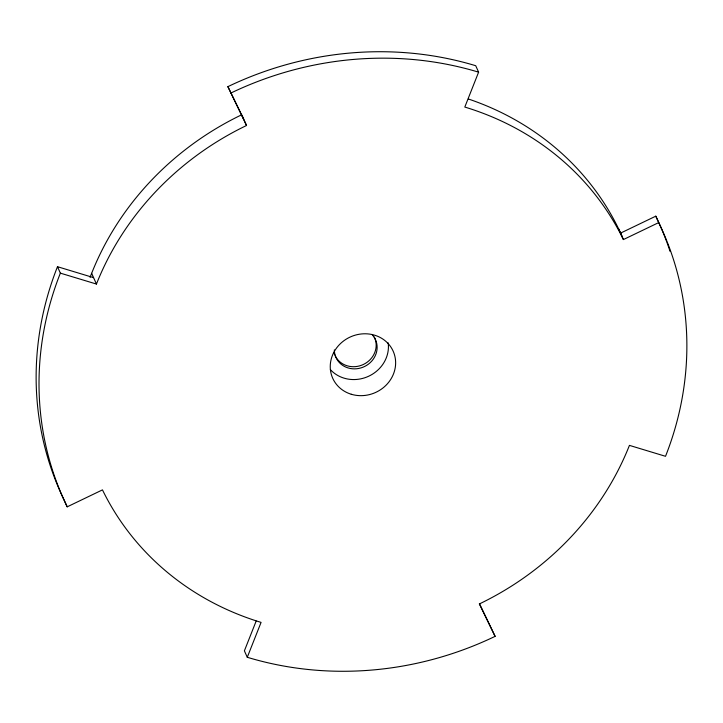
<?xml version="1.0" encoding="UTF-8"?>
<svg xmlns="http://www.w3.org/2000/svg" width="723" height="723" viewBox="0 0 723 723"><rect width="100%" height="100%" fill="white"/><g stroke="black" fill="none" stroke-linecap="round" stroke-linejoin="round"><path stroke-width="1.08" d="M256.159 621.075L244.392 650.836L247.275 657.279A328.134 302.051 -24.1 0 0 495.11 636.348L479.421 603.578M247.275 657.279L261.075 622.386A289.001 266.028 -24.1 0 1 102.467 489.878L67.203 506.832L64.32 500.388A328.134 302.051 -24.1 0 1 57.479 266.697L93.565 277.623M57.479 266.697L60.361 273.14L96.448 284.058A289.001 266.028 -24.1 0 1 246.534 125.495L227.89 86.652A328.134 302.051 -24.1 0 1 475.725 65.721L478.608 72.164L464.808 107.058A289.001 266.028 -24.1 0 1 623.407 239.566L658.68 222.612L655.797 216.168L620.533 233.122A289.001 266.028 -24.1 0 1 622.322 236.891M227.89 86.652L243.651 119.051M495.11 636.348L479.349 603.949A289.001 266.028 -24.1 0 0 629.435 445.377L665.522 456.303A328.134 302.051 -24.1 0 0 658.68 222.612M618.608 228.82L623.407 239.566M242.115 115.617L246.534 125.495M91.649 273.321L96.448 284.058M67.203 506.832A328.134 302.051 -24.1 0 1 60.361 273.14M230.773 93.095A328.134 302.051 -24.1 0 1 478.608 72.164M374.315 337.081A21.672 19.955 -24.1 0 1 363.506 364.41A21.672 19.955 -24.1 0 1 335.237 355.852M334.812 354.912A21.672 19.955 -24.1 0 1 334.116 352.932M90.077 277.379A289.001 266.028 -24.1 0 1 241.735 114.758M468.332 98.979A289.001 266.028 -24.1 0 1 620.84 233.547M655.797 216.168A328.134 302.051 -24.1 0 1 666.561 241.374M666.931 242.368A328.134 302.051 -24.1 0 1 670.031 251.333M372.345 334.903A21.672 19.955 -24.1 0 1 362.91 367.239A21.672 19.955 -24.1 0 1 334.342 349.887M388.179 342.838A33.122 30.493 -24.1 0 1 368.594 376.267A33.122 30.493 -24.1 0 1 330.348 369.57M351.261 394.252A33.122 30.493 -24.1 0 0 395.228 357.957A33.122 30.493 -24.1 0 0 342.322 341.952A33.122 30.493 -24.1 0 0 351.261 394.252"/></g></svg>
